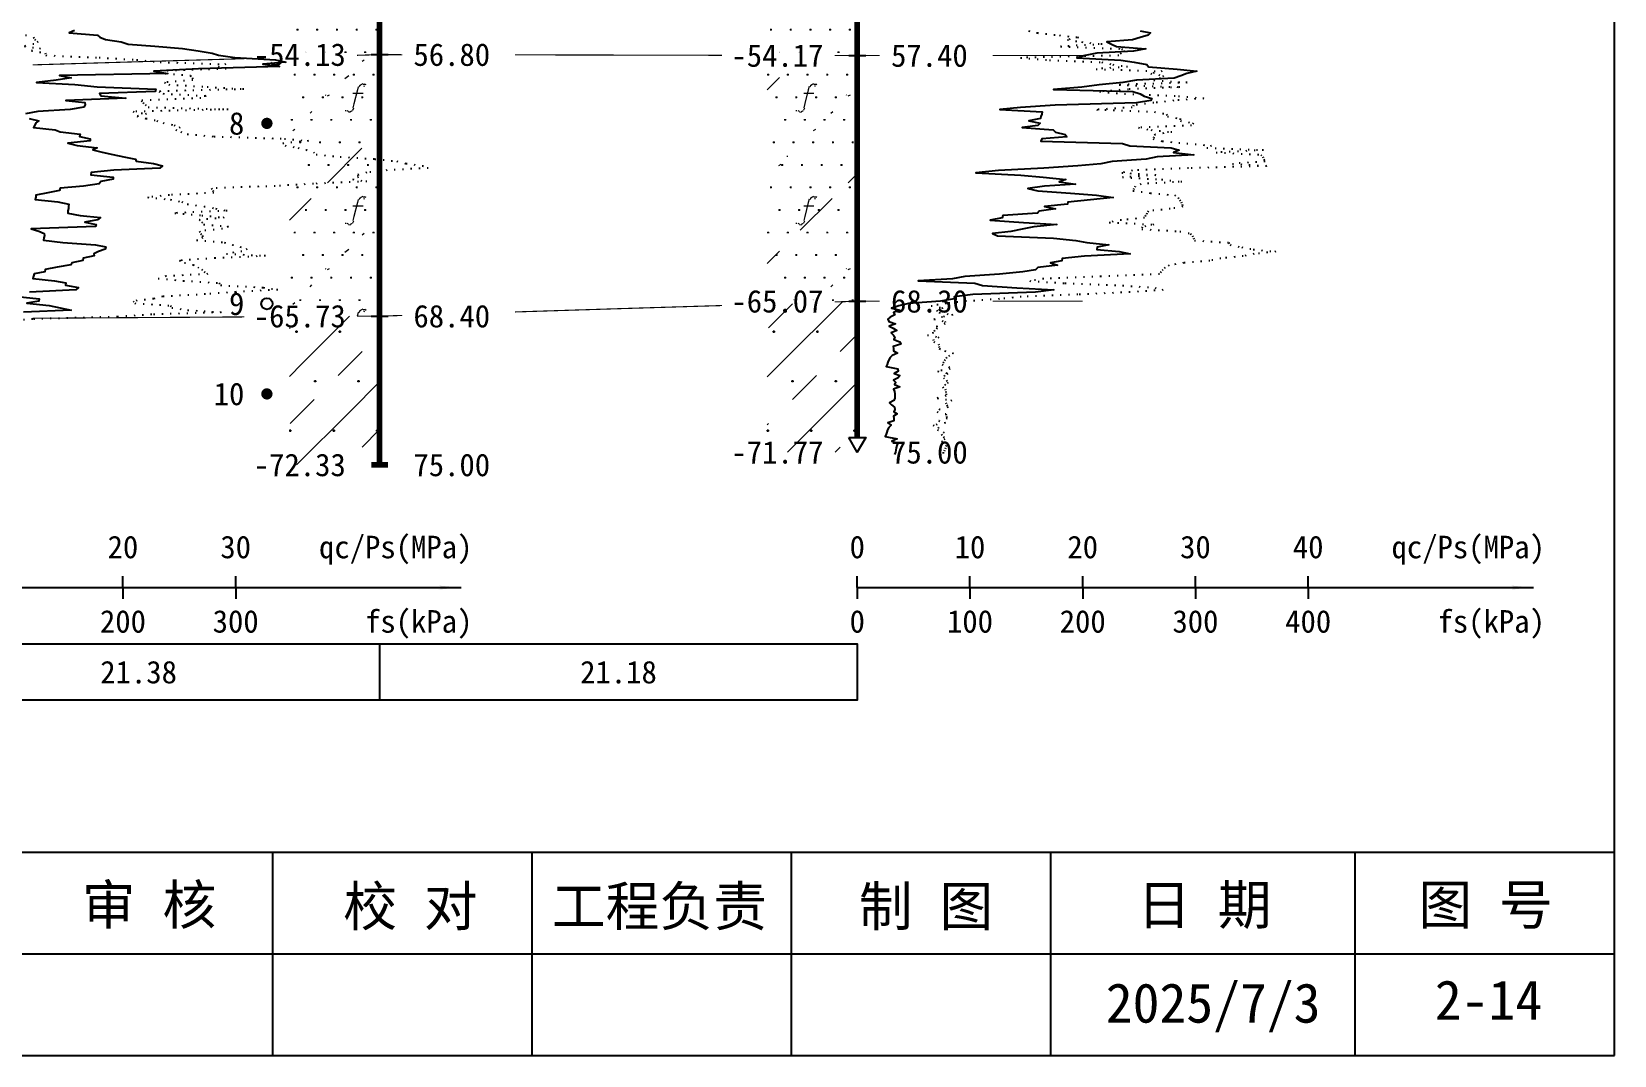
# Model space of a CAD drawing. Extents: x -37 to 3540, y -1485 to 297.
# Drawn here: x 1302.6 to 1443, y -579 to -488.2 of the extents above; entities that cross this region are included whole.
import ezdxf
from ezdxf.enums import TextEntityAlignment as Align

# ---------------------------------------------------------------- set-up
doc = ezdxf.new("R2010")
doc.units = 0
doc.linetypes.add('DOT', pattern=[6.35, 0, -6.35])
doc.layers.get('0').update_dxf_attribs({"linetype": 'CONTINUOUS'})
for name, color, linetype in [('CURVE', 200, 'CONTINUOUS'), ('FRAME', 7, 'CONTINUOUS'), ('HOLE', 41, 'CONTINUOUS'), ('RULER', 7, 'CONTINUOUS'), ('SAMPLE', 1, 'CONTINUOUS'), ('STRATUM', 241, 'CONTINUOUS')]:
    doc.layers.add(name, color=color, linetype=linetype)
doc.layers.add('HATCH', color=7, linetype='CONTINUOUS', lineweight=13)
doc.styles.add('ST', font='')
doc.styles.get('ST').set_extended_font_data('SimSun')
pattern_1 = [(82.875, (850.5993, -595.206), (0.0003693, 10.0001764), [0.08929, -80.53371]), (143.13, (850.7003, -595.2818), (-29.999964, 20.0000536), [0.12627, -49.87373]), (172.875, (850.8775, -595.304), (-70.0002457, 9.9996603), [0.17857, -80.44443]), (206.565, (851.056, -595.2147), (-9.999705, -9.999687), [0.19954, -22.16046]), (243.435, (851.145, -595.0363), (9e-06, -9.999696), [0.19954, -22.16146]), (255.964, (851.2345, -594.679), (-0.0002, -9.999501), [0.36813, -40.86287]), (255.964, (851.5445, -593.439), (-0.0002, -9.999501), [1.27838, -39.95262]), (255.964, (851.613, -593.165), (-0.0002, -9.999501), [0.28235, -40.94865]), (216.87, (851.8032, -592.9108), (-9.999982, -10.000018), [0.12627, -49.87373]), (243.435, (851.702, -592.9865), (9e-06, -9.999696), [0.19954, -22.16146]), (206.565, (851.9817, -592.8215), (-9.999705, -9.999687), [0.19954, -22.16046]), (172.875, (852.1589, -592.8437), (-70.0002457, 9.9996603), [0.17857, -80.44443]), (143.13, (852.26, -592.9194), (-29.999964, 20.0000536), [0.12627, -49.87373]), (82.875, (852.2488, -593.008), (0.0003693, 10.0001764), [0.08929, -80.53371]), (0, (851.104, -593.66), (0, 10), [0.89286, -9.10714]), (0, (851.4589, -594), (1, 2), [0, -1.75]), (0, (851.4339, -593.975), (1, 2), [0, -1.75]), (0, (851.4339, -594), (1, 2), [0, -1.75]), (0, (851.4089, -594), (1, 2), [0, -1.75]), (0, (851.4339, -594.025), (1, 2), [0, -1.75])]
pattern_2 = [(45, (851.434, -594), (-2e-06, 15.39996), [4.3383, -17.44058]), (45, (857.622, -587.777), (-2e-06, 15.39996), [4.38607, -17.39282]), (45, (862.582, -582.819), (-2e-06, 15.39996), [3.98994, -17.78894]), (26.565, (851.434, -586.3), (15.4, 15.4), [0.2123, -34.22315]), (36.8699, (852.974, -584.76), (15.4, 15.4), [0.43504, -76.56496]), (315, (859.134, -578.653), (15.39996, 3e-06), [0.0727, -21.70617]), (26.565, (859.134, -594), (15.4, 15.4), [0.31845, -34.117]), (26.565, (860.674, -592.46), (15.4, 15.4), [0.2316, -34.20383]), (90, (861.444, -591.69), (-15.4, -1e-06), [0.0633, -15.3367]), (26.565, (862.214, -590.92), (15.4, 15.4), [0.2002, -68.6707]), (36.8699, (863.754, -589.38), (15.4, 15.4), [0.24352, -76.75648]), (45, (865.294, -587.84), (-5e-07, 15.39996), [0.24005, -21.53884]), (315, (866.645, -586.195), (15.39996, 3e-06), [0.0727, -21.70617]), (36.8699, (854.514, -583.22), (15.4, 15.4), [0.22493, -76.77507]), (53.1301, (856.054, -581.68), (30.8, 46.2), [0.29564, -76.70436]), (53.1301, (857.594, -580.14), (30.8, 46.2), [0.27774, -76.72226])]
pattern_3 = [(45, (851.434, -594), (-4.24264, 4.24264), [10, 0]), (45, (852.495, -597.182), (-2.12132, 6.36396), [3, -3])]
pattern_4 = [(82.875, (849.5977, -596.6533), (0.000812, 22.000388), [0.19644, -177.17416]), (143.13, (849.82, -596.82), (-65.99992, 44.000118), [0.2778, -109.7222]), (172.875, (850.2098, -596.8687), (-154.00054, 21.999253), [0.39285, -176.97775]), (206.565, (850.602, -596.672), (-21.99935, -21.99931), [0.439, -48.753]), (243.435, (850.799, -596.28), (2e-05, -21.99933), [0.439, -48.7552]), (255.964, (850.995, -595.494), (-0.00044, -21.998903), [0.8099, -89.8983]), (255.964, (851.677, -592.7656), (-0.00044, -21.998903), [2.8124, -87.8958]), (255.964, (851.828, -592.163), (-0.00044, -21.998903), [0.6212, -90.087]), (216.87, (852.2465, -591.6037), (-21.99996, -22.00004), [0.2778, -109.7222]), (243.435, (852.024, -591.77), (2e-05, -21.99933), [0.439, -48.7552]), (206.565, (852.639, -591.407), (-21.99935, -21.99931), [0.439, -48.753]), (172.875, (853.029, -591.456), (-154.00054, 21.999253), [0.39285, -176.97775]), (143.13, (853.251, -591.6228), (-65.99992, 44.000118), [0.2778, -109.7222]), (82.875, (853.2268, -591.8177), (0.000812, 22.000388), [0.19644, -177.17416]), (0, (850.708, -593.252), (0, 22), [1.9643, -20.0357]), (0, (851.489, -594), (2.2, 4.4), [0, -3.85]), (0, (851.434, -593.945), (2.2, 4.4), [0, -3.85]), (0, (851.434, -594), (2.2, 4.4), [0, -3.85]), (0, (851.379, -594), (2.2, 4.4), [0, -3.85]), (0, (851.434, -594.055), (2.2, 4.4), [0, -3.85])]

# ---------------------------------------------------------------- blocks, each defined once
blk = doc.blocks.new('图签_A3长')
for p, q in [((0, 18), (-380, 18)), ((-119, 0), (-119, 18)), ((-96, 0), (-96, 18)), ((-73, 0), (-73, 18)), ((-50, 0), (-50, 18)), ((-23, 0), (-23, 18)), ((0, 0), (0, 18)), ((-320, 9), (0, 9)), ((-380, 0), (0, 0))]:
    blk.add_line(p, q)
at = {"style": 'ST'}
for s, p in [('审 核', (-129.99, 13.36)), ('校 对', (-106.8, 13.23)), ('工程负责', (-84.71, 13.23)), ('制 图', (-61.06, 13.23)), ('日 期', (-36.37, 13.36)), ('图 号', (-11.42, 13.36))]:
    blk.add_text(s, height=3.5, dxfattribs=at).set_placement(p, align=Align.MIDDLE_CENTER)
for tag, p in [('01＿单位名称', (-349.98, 8.36)), ('02＿工程名称', (-271.3, 5.16)), ('04＿工程编号', (-176.51, 4.65)), ('05＿日期', (-35.59, 4.65)), ('06＿图号', (-11.16, 4.91))]:
    blk.add_attdef(tag, text='', height=3.5, dxfattribs=at).set_placement(p, align=Align.MIDDLE_CENTER)
at = {"style": 'ST', "width": 0.85}
blk.add_attdef('03＿图件名称', text='', height=3, dxfattribs=at).set_placement((-205.49, 5.05), align=Align.MIDDLE_CENTER)
blk = doc.blocks.new('Arrow')
for points in [[(-3.984779, 0.348623), (0, 0), (-3.189535, 0)], [(-3.189535, 0), (0, 0), (-3.984779, -0.348623)]]:
    blk.add_solid(points)
blk = doc.blocks.new('SampleSoilUndisturbed')
at = {"const_width": 0.5}
blk.add_lwpolyline([(-0.25, 0, 1), (0.25, 0, 1)], format="xyb", close=True, dxfattribs=at)
blk = doc.blocks.new('SampleSoilDisturbed')
blk.add_circle((0, 0), 0.5)

msp = doc.modelspace()

# ---------------------------------------------------------------- hatches: boundary and pattern name
at = {"layer": 'HATCH'}
h = msp.add_hatch(dxfattribs=at)
h.set_pattern_fill('FS', color=142, style=0)
h.set_pattern_definition(pattern_1)
h.paths.add_polyline_path([(1333.48, -467.82), (1325.48, -467.5), (1325.48, -490.46), (1333.48, -490.22)])
h.paths.add_polyline_path([(1321.41, -491.71), (1330.97, -491.71), (1330.97, -488.78), (1321.41, -488.78)], flags=9)
h.paths.add_polyline_path([(1321.41, -469.31), (1330.97, -469.31), (1330.97, -466.38), (1321.41, -466.38)], flags=9)
h = msp.add_hatch(dxfattribs=at)
h.set_pattern_fill('FS', color=142, style=0)
h.set_pattern_definition(pattern_1)
h.paths.add_polyline_path([(1375.85, -469.1), (1367.85, -468.86), (1367.85, -490.29), (1375.85, -490.3)])
h.paths.add_polyline_path([(1363.78, -491.79), (1373.33, -491.79), (1373.33, -488.87), (1363.78, -488.87)], flags=9)
h.paths.add_polyline_path([(1363.78, -470.59), (1373.34, -470.59), (1373.34, -467.66), (1363.78, -467.66)], flags=9)
h = msp.add_hatch(dxfattribs=at)
h.set_pattern_fill('FS', color=142, style=0)
h.set_pattern_definition(pattern_1)
h.paths.add_polyline_path([(1333.48, -490.22), (1325.48, -490.46), (1325.48, -513.47), (1333.48, -513.42)])
h.paths.add_polyline_path([(1321.41, -514.91), (1330.97, -514.91), (1330.97, -511.98), (1321.41, -511.98)], flags=9)
h.paths.add_polyline_path([(1321.41, -491.71), (1330.97, -491.71), (1330.97, -488.78), (1321.41, -488.78)], flags=9)
h = msp.add_hatch(dxfattribs=at)
h.set_pattern_fill('SZFT', color=142, scale=2.2, style=0)
h.set_pattern_definition(pattern_2)
h.paths.add_polyline_path([(1333.48, -490.22), (1325.48, -490.46), (1325.48, -513.47), (1333.48, -513.42)])
h.paths.add_polyline_path([(1321.41, -514.91), (1330.97, -514.91), (1330.97, -511.98), (1321.41, -511.98)], flags=9)
h.paths.add_polyline_path([(1321.41, -491.71), (1330.97, -491.71), (1330.97, -488.78), (1321.41, -488.78)], flags=9)
h = msp.add_hatch(dxfattribs=at)
h.set_pattern_fill('FS', color=142, style=0)
h.set_pattern_definition(pattern_1)
h.paths.add_polyline_path([(1375.85, -490.3), (1367.85, -490.29), (1367.85, -512.35), (1375.85, -512.1)])
h.paths.add_polyline_path([(1363.78, -513.59), (1373.34, -513.59), (1373.34, -510.66), (1363.78, -510.66)], flags=9)
h.paths.add_polyline_path([(1363.78, -491.79), (1373.33, -491.79), (1373.33, -488.87), (1363.78, -488.87)], flags=9)
h = msp.add_hatch(dxfattribs=at)
h.set_pattern_fill('SZFT', color=142, scale=2.2, style=0)
h.set_pattern_definition(pattern_2)
h.paths.add_polyline_path([(1375.85, -490.3), (1367.85, -490.29), (1367.85, -512.35), (1375.85, -512.1)])
h.paths.add_polyline_path([(1363.78, -513.59), (1373.34, -513.59), (1373.34, -510.66), (1363.78, -510.66)], flags=9)
h.paths.add_polyline_path([(1363.78, -491.79), (1373.33, -491.79), (1373.33, -488.87), (1363.78, -488.87)], flags=9)
h = msp.add_hatch(dxfattribs=at)
h.set_pattern_fill('FZNT', color=32, style=0)
h.set_pattern_definition(pattern_3)
h.paths.add_polyline_path([(1375.85, -512.1), (1367.85, -512.35), (1367.85, -525.5), (1375.85, -525.5), (1375.1, -524.2), (1375.85, -524.2)])
h.paths.add_polyline_path([(1363.78, -526.99), (1373.33, -526.99), (1373.33, -524.07), (1363.78, -524.07)], flags=9)
h.paths.add_polyline_path([(1363.78, -513.59), (1373.34, -513.59), (1373.34, -510.66), (1363.78, -510.66)], flags=9)
h = msp.add_hatch(dxfattribs=at)
h.set_pattern_fill('FS', color=32, scale=2.2, style=0)
h.set_pattern_definition(pattern_4)
h.paths.add_polyline_path([(1375.85, -512.1), (1367.85, -512.35), (1367.85, -525.5), (1375.85, -525.5), (1375.1, -524.2), (1375.85, -524.2)])
h.paths.add_polyline_path([(1363.78, -526.99), (1373.33, -526.99), (1373.33, -524.07), (1363.78, -524.07)], flags=9)
h.paths.add_polyline_path([(1363.78, -513.59), (1373.34, -513.59), (1373.34, -510.66), (1363.78, -510.66)], flags=9)
h = msp.add_hatch(dxfattribs=at)
h.set_pattern_fill('FZNT', color=32, style=0)
h.set_pattern_definition(pattern_3)
h.paths.add_polyline_path([(1333.48, -513.42), (1325.48, -513.47), (1325.48, -526.62), (1333.48, -526.62)])
h.paths.add_polyline_path([(1321.41, -528.11), (1330.97, -528.11), (1330.97, -525.18), (1321.41, -525.18)], flags=9)
h.paths.add_polyline_path([(1321.41, -514.91), (1330.97, -514.91), (1330.97, -511.98), (1321.41, -511.98)], flags=9)
h = msp.add_hatch(dxfattribs=at)
h.set_pattern_fill('FS', color=32, scale=2.2, style=0)
h.set_pattern_definition(pattern_4)
h.paths.add_polyline_path([(1333.48, -513.42), (1325.48, -513.47), (1325.48, -526.62), (1333.48, -526.62)])
h.paths.add_polyline_path([(1321.41, -528.11), (1330.97, -528.11), (1330.97, -525.18), (1321.41, -525.18)], flags=9)
h.paths.add_polyline_path([(1321.41, -514.91), (1330.97, -514.91), (1330.97, -511.98), (1321.41, -511.98)], flags=9)

# ---------------------------------------------------------------- linework, layer by layer
at = {"layer": 'CURVE', "color": 100, "linetype": 'DOT', "ltscale": 0.1}
for points in [[(1302.07, -488.48), (1302.79, -488.68), (1302.87, -488.88), (1303.19, -489.08), (1302.81, -489.28), (1301.96, -489.48), (1303.41, -489.68), (1302.59, -489.88), (1303.81, -490.08), (1303.87, -490.28), (1308.59, -490.48), (1311.92, -490.68), (1314, -490.88), (1319.84, -491.08), (1319.16, -491.28), (1319.87, -491.48), (1313.79, -491.68), (1314.45, -491.88), (1316.7, -492.08), (1316.88, -492.28), (1316.91, -492.48), (1314.41, -492.68), (1314.77, -492.88), (1318.17, -493.08), (1321.42, -493.28), (1313.92, -493.48), (1314.26, -493.68), (1318.1, -493.88), (1317.63, -494.08), (1312.37, -494.28), (1312.49, -494.48), (1312.68, -494.68), (1312.94, -494.88), (1320.03, -495.08), (1311.61, -495.28), (1312.81, -495.48), (1311.97, -495.68), (1312.75, -495.88), (1313.72, -496.08), (1314.28, -496.28), (1315.26, -496.48), (1315.78, -496.68), (1315.39, -496.88), (1315.84, -497.08), (1316.42, -497.28), (1318.78, -497.48), (1325.03, -497.68), (1327.16, -497.88), (1324.88, -498.08), (1325.09, -498.28), (1326.24, -498.48), (1326.97, -498.68), (1327.6, -498.88), (1327.85, -499.08), (1329.98, -499.28), (1333.05, -499.48), (1335, -499.68), (1335.81, -499.88), (1337.28, -500.08), (1337.8, -500.28), (1334.16, -500.48), (1332.34, -500.68), (1331.54, -500.88), (1331.6, -501.08), (1331.08, -501.28), (1332.35, -501.48), (1327.62, -501.68), (1324.22, -501.88), (1318.56, -502.08), (1318.68, -502.28), (1318.78, -502.48), (1314.83, -502.68), (1312.9, -502.88), (1314.91, -503.08), (1315.92, -503.28), (1316.42, -503.48), (1317.92, -503.68), (1318.93, -503.88), (1319.95, -504.08), (1315.3, -504.28), (1317.7, -504.48), (1319.7, -504.68), (1317.48, -504.88), (1317.69, -505.08), (1317.87, -505.28), (1320.06, -505.48), (1319.54, -505.68), (1317.5, -505.88), (1317.63, -506.08), (1317.76, -506.28), (1317.8, -506.48), (1317.24, -506.68), (1319.7, -506.88), (1320.42, -507.08), (1321.09, -507.28), (1321.73, -507.48), (1321.27, -507.68), (1319.89, -507.88), (1323.35, -508.08), (1318.89, -508.28), (1315.71, -508.48), (1316.17, -508.68), (1316.94, -508.88), (1317.34, -509.08), (1317.68, -509.28), (1317.93, -509.48), (1318.24, -509.68), (1314.55, -509.88), (1313.83, -510.08), (1316.06, -510.28), (1319.26, -510.48), (1319.37, -510.68), (1323.16, -510.88), (1324.44, -511.08), (1320.72, -511.28), (1318.03, -511.48), (1314.24, -511.68), (1313.43, -511.88), (1311.62, -512.08), (1311.76, -512.28), (1314.92, -512.48), (1315.05, -512.68), (1316.45, -512.88), (1319.41, -513.08), (1313.26, -513.28), (1310.23, -513.48), (1302.71, -513.68), (1300.64, -513.88)], [(1391.05, -488.1), (1391.83, -488.3), (1393.78, -488.5), (1395.47, -488.7), (1394.49, -488.9), (1395.75, -489.1), (1397.57, -489.3), (1393.89, -489.5), (1399.3, -489.7), (1399.6, -489.9), (1399.25, -490.1), (1399.06, -490.3), (1390.34, -490.5), (1392.9, -490.7), (1397.54, -490.9), (1398.52, -491.1), (1399.82, -491.3), (1397.04, -491.5), (1402.91, -491.7), (1401.88, -491.9), (1403.02, -492.1), (1402.74, -492.3), (1402.16, -492.5), (1405.11, -492.7), (1399.07, -492.9), (1404.47, -493.1), (1399.91, -493.3), (1397.36, -493.5), (1399.55, -493.7), (1404.35, -493.9), (1406.59, -494.1), (1403.93, -494.3), (1402.16, -494.5), (1400.36, -494.7), (1400.25, -494.9), (1397.09, -495.1), (1402.21, -495.3), (1403.29, -495.5), (1403.37, -495.7), (1404.48, -495.9), (1404.51, -496.1), (1405.68, -496.3), (1405.51, -496.5), (1400.8, -496.7), (1401.91, -496.9), (1403.76, -497.1), (1402.28, -497.3), (1402.15, -497.5), (1402.09, -497.7), (1402.91, -497.9), (1405.08, -498.1), (1407.28, -498.3), (1406.85, -498.5), (1411.88, -498.7), (1407.69, -498.9), (1411.64, -499.1), (1411.82, -499.3), (1411.93, -499.5), (1412.02, -499.7), (1409.13, -499.9), (1412.18, -500.1), (1405.23, -500.3), (1400.27, -500.5), (1399.31, -500.7), (1402.34, -500.9), (1399.37, -501.1), (1402.85, -501.3), (1404.64, -501.5), (1401.03, -501.7), (1400.51, -501.9), (1400.39, -502.1), (1400.3, -502.3), (1401.86, -502.5), (1403.99, -502.7), (1404.31, -502.9), (1404.47, -503.1), (1404.59, -503.3), (1404.67, -503.5), (1404.74, -503.7), (1403.62, -503.9), (1401.68, -504.1), (1401.54, -504.3), (1401.45, -504.5), (1401.34, -504.7), (1399.28, -504.9), (1398.21, -505.1), (1402.17, -505.3), (1401.12, -505.5), (1401.09, -505.7), (1404.47, -505.9), (1405.42, -506.1), (1405.58, -506.3), (1405.67, -506.5), (1405.76, -506.7), (1408.81, -506.9), (1408.92, -507.1), (1409.95, -507.3), (1410.98, -507.5), (1412.99, -507.7), (1411.07, -507.9), (1410.09, -508.1), (1408.11, -508.3), (1407.14, -508.5), (1404.83, -508.7), (1403.51, -508.9), (1403.16, -509.1), (1402.95, -509.3), (1402.8, -509.5), (1402.67, -509.7), (1397.48, -509.9), (1392.39, -510.1), (1391.16, -510.3), (1394.27, -510.5), (1399.39, -510.7), (1402.27, -510.9), (1403, -511.1), (1400.05, -511.3), (1395.42, -511.5), (1390.4, -511.7), (1388.47, -511.9), (1385.51, -512.1), (1383.74, -512.3), (1382.4, -512.5), (1383.43, -512.7), (1382.9, -512.9), (1383.1, -513.1), (1384.32, -513.3), (1383.41, -513.5), (1382.65, -513.7), (1383.61, -513.9), (1383.66, -514.1), (1382.9, -514.3), (1382.94, -514.5), (1382.73, -514.7), (1382.6, -514.9), (1382.07, -515.1), (1383.09, -515.3), (1382.57, -515.5), (1382.65, -515.7), (1383.06, -515.9), (1383.09, -516.1), (1383.13, -516.3), (1383.6, -516.5), (1384.37, -516.7), (1384.03, -516.9), (1383.81, -517.1), (1383.65, -517.3), (1383.53, -517.5), (1383.38, -517.7), (1383.98, -517.9), (1384.1, -518.1), (1382.98, -518.3), (1383.88, -518.5), (1383.63, -518.7), (1383.49, -518.9), (1383.77, -519.1), (1383.9, -519.3), (1383.67, -519.5), (1383.44, -519.7), (1383.66, -519.9), (1383.7, -520.1), (1383.73, -520.3), (1383.75, -520.5), (1382.95, -520.7), (1384.24, -520.9), (1383.71, -521.1), (1383.8, -521.3), (1383.9, -521.5), (1383.16, -521.7), (1382.94, -521.9), (1383.7, -522.1), (1383.78, -522.3), (1383.82, -522.5), (1383.09, -522.7), (1383.67, -522.9), (1382.59, -523.1), (1383.09, -523.3), (1382.96, -523.5), (1383.55, -523.7), (1383.31, -523.9), (1383.51, -524.1), (1383.61, -524.3), (1383.32, -524.5), (1383.86, -524.7), (1383.76, -524.9), (1383.67, -525.1), (1383.6, -525.3), (1383.48, -525.5), (1383.48, -525.7)]]:
    msp.add_lwpolyline(points, dxfattribs=at)
at = {"layer": 'CURVE', "color": 30, "linetype": 'Continuous'}
for points in [[(1306.42, -488.08), (1305.95, -488.28), (1308.46, -488.48), (1308.66, -488.68), (1309.17, -488.88), (1310.55, -489.08), (1311.17, -489.28), (1313.55, -489.48), (1316, -489.68), (1317.38, -489.88), (1318.63, -490.08), (1319.18, -490.28), (1320.65, -490.48), (1324.25, -490.68), (1325.17, -490.88), (1323.11, -491.08), (1324.61, -491.28), (1317.41, -491.48), (1313.45, -491.68), (1314.7, -491.88), (1305.08, -492.08), (1306.12, -492.28), (1304.8, -492.48), (1303.04, -492.68), (1306.43, -492.88), (1308.43, -493.08), (1313.62, -493.28), (1313.56, -493.48), (1308.63, -493.68), (1308.75, -493.88), (1310.97, -494.08), (1305.63, -494.28), (1307.33, -494.48), (1307.35, -494.68), (1307.23, -494.88), (1306.04, -495.08), (1303.16, -495.28), (1302.06, -495.48)], [(1400.96, -488.1), (1401.86, -488.3), (1401.66, -488.5), (1400.96, -488.7), (1400.28, -488.9), (1397.99, -489.1), (1398.4, -489.3), (1398.86, -489.5), (1401.45, -489.7), (1400.34, -489.9), (1397.1, -490.1), (1396.08, -490.3), (1395.32, -490.5), (1399.24, -490.7), (1400.42, -490.9), (1401.53, -491.1), (1401.68, -491.3), (1404.23, -491.5), (1405.97, -491.7), (1405.1, -491.9), (1404.55, -492.1), (1403.97, -492.3), (1400.62, -492.5), (1399.42, -492.7), (1397.31, -492.9), (1395.78, -493.1), (1393.26, -493.3), (1400.3, -493.5), (1400.96, -493.7), (1401.31, -493.9), (1401.98, -494.1), (1401.89, -494.3), (1400.61, -494.5), (1393.42, -494.7), (1390.32, -494.9), (1388.5, -495.1), (1392.24, -495.3), (1392.22, -495.5), (1392.14, -495.7), (1392.11, -495.9), (1391.08, -496.1), (1392.08, -496.3), (1391.87, -496.5), (1390.47, -496.7), (1393.23, -496.9), (1393.43, -497.1), (1394.3, -497.3), (1394.44, -497.5), (1392.22, -497.7), (1392.14, -497.9), (1399.37, -498.1), (1400.03, -498.3), (1403.69, -498.5), (1404.42, -498.7), (1403.89, -498.9), (1405.71, -499.1), (1402.44, -499.3), (1401.47, -499.5), (1398.45, -499.7), (1397.45, -499.9), (1395.42, -500.1), (1392.4, -500.3), (1388.39, -500.5), (1386.38, -500.7), (1390.36, -500.9), (1392.35, -501.1), (1394.34, -501.3), (1393.76, -501.5), (1395.22, -501.7), (1392.46, -501.9), (1390.98, -502.1), (1391.86, -502.3), (1394.77, -502.5), (1397.06, -502.7), (1398.54, -502.9), (1396.55, -503.1), (1394.53, -503.3), (1394.5, -503.5), (1392.47, -503.7), (1393.45, -503.9), (1391.99, -504.1), (1391.84, -504.3), (1388.76, -504.5), (1388.7, -504.7), (1387.63, -504.9), (1390.6, -505.1), (1393.54, -505.3), (1391.52, -505.5), (1390.48, -505.7), (1389.46, -505.9), (1387.85, -506.1), (1388.3, -506.3), (1393.27, -506.5), (1395.25, -506.7), (1396.21, -506.9), (1398.18, -507.1), (1397.12, -507.3), (1397.11, -507.5), (1399.08, -507.7), (1400.07, -507.9), (1396.02, -508.1), (1394.02, -508.3), (1394.01, -508.5), (1393, -508.7), (1393.61, -508.9), (1391.86, -509.1), (1391.66, -509.3), (1390.54, -509.5), (1388.47, -509.7), (1385.39, -509.9), (1384.29, -510.1), (1381.24, -510.3), (1386.28, -510.5), (1386.97, -510.7), (1390, -510.9), (1393.29, -511.1), (1391.66, -511.3), (1386.1, -511.5), (1384.44, -511.7), (1384.47, -511.9), (1383.22, -512.1), (1380.41, -512.3), (1379.54, -512.5), (1378.89, -512.7), (1379.62, -512.9), (1379.06, -513.1), (1379.19, -513.3), (1378.77, -513.5), (1378.57, -513.7), (1378.65, -513.9), (1379.24, -514.1), (1378.67, -514.3), (1379.03, -514.5), (1379.36, -514.7), (1378.85, -514.9), (1379.05, -515.1), (1379.18, -515.3), (1379.08, -515.5), (1379.62, -515.7), (1379.72, -515.9), (1379.04, -516.1), (1379.05, -516.3), (1379.06, -516.5), (1379.41, -516.7), (1378.95, -516.9), (1378.77, -517.1), (1378.65, -517.3), (1378.57, -517.5), (1378.49, -517.7), (1378.42, -517.9), (1379.44, -518.1), (1379.47, -518.3), (1379.12, -518.5), (1379.63, -518.7), (1379.48, -518.9), (1379.06, -519.1), (1379.27, -519.3), (1379.16, -519.5), (1379.62, -519.7), (1379.05, -519.9), (1379.15, -520.1), (1379.17, -520.3), (1379.17, -520.5), (1379.17, -520.7), (1379.1, -520.9), (1378.7, -521.1), (1378.88, -521.3), (1379.15, -521.5), (1379.19, -521.7), (1379.1, -521.9), (1379.39, -522.1), (1379.06, -522.3), (1379.09, -522.5), (1379.1, -522.7), (1378.56, -522.9), (1378.86, -523.1), (1378.64, -523.3), (1378.53, -523.5), (1378.46, -523.7), (1378.4, -523.9), (1378.34, -524.1), (1379.38, -524.3), (1378.91, -524.5), (1379.45, -524.7), (1379.37, -524.9), (1379.3, -525.1), (1379.26, -525.3), (1379.23, -525.5), (1379.16, -525.7)], [(1302.38, -495.88), (1303.24, -496.08), (1302.97, -496.28), (1302.88, -496.48), (1302.78, -496.68), (1304.7, -496.88), (1305.13, -497.08), (1306.91, -497.28), (1306.85, -497.48), (1307.8, -497.68), (1307.8, -497.88), (1305.82, -498.08), (1306.66, -498.28), (1308.43, -498.48), (1308.05, -498.68), (1308.88, -498.88), (1309.8, -499.08), (1310.79, -499.28), (1311.82, -499.48), (1311.87, -499.68), (1313.43, -499.88), (1314.22, -500.08), (1313.97, -500.28), (1309.91, -500.48), (1307.88, -500.68), (1307.86, -500.88), (1309.83, -501.08), (1309.83, -501.28), (1308.76, -501.48), (1308.61, -501.68), (1307.22, -501.88), (1305.15, -502.08), (1305.07, -502.28), (1304.05, -502.48), (1302.99, -502.68), (1302.97, -502.88), (1302.91, -503.08), (1304.92, -503.28), (1305.92, -503.48), (1305.89, -503.68), (1305.87, -503.88), (1305.83, -504.08), (1305.82, -504.28), (1306.91, -504.48), (1308.73, -504.68), (1308.44, -504.88), (1307.33, -505.08), (1308.34, -505.28), (1308.29, -505.48), (1302.58, -505.68), (1303.24, -505.88), (1303.71, -506.08), (1303.75, -506.28), (1303.7, -506.48), (1303.65, -506.68), (1305.37, -506.88), (1308.27, -507.08), (1309.18, -507.28), (1309.13, -507.48), (1308.55, -507.68), (1308.13, -507.88), (1308.17, -508.08), (1307.17, -508.28), (1307.16, -508.48), (1306.17, -508.68), (1306.08, -508.88), (1304.88, -509.08), (1303.82, -509.28), (1303.79, -509.48), (1302.85, -509.68), (1302.79, -509.88), (1302.71, -510.08), (1304.65, -510.28), (1305.63, -510.48), (1305.62, -510.68), (1306.78, -510.88), (1306.53, -511.08), (1302.43, -511.28)], [(1301.32, -511.68), (1303.28, -511.88), (1303.26, -512.08), (1302.18, -512.28), (1304.18, -512.48), (1305.13, -512.68), (1306.11, -512.88), (1301.89, -513.08)]]:
    msp.add_lwpolyline(points, dxfattribs=at)
at = {"layer": 'FRAME', "linetype": 'Continuous'}
msp.add_line((1443.01, -579), (1443.01, -312), dxfattribs=at)
at = {"layer": 'HOLE', "linetype": 'Continuous', "const_width": 0.5}
for points in [[(1375.85, -375.5), (1375.85, -524.2)], [(1333.48, -376.62), (1333.48, -526.62)], [(1332.73, -526.62), (1334.23, -526.62)]]:
    msp.add_lwpolyline(points, dxfattribs=at)
at = {"layer": 'HOLE', "linetype": 'Continuous'}
for points in [[(1332.73, -490.22), (1334.23, -490.22)], [(1375.1, -490.3), (1376.6, -490.3)], [(1375.1, -512.1), (1376.6, -512.1)], [(1332.73, -513.42), (1334.23, -513.42)]]:
    msp.add_lwpolyline(points, dxfattribs=at)
msp.add_lwpolyline([(1375.1, -524.2), (1376.6, -524.2), (1375.85, -525.5)], close=True, dxfattribs=at)
at = {"layer": 'RULER', "linetype": 'Continuous'}
for points in [[(1290.71, -537.5), (1340.71, -537.5)], [(1310.71, -537.5), (1310.71, -536.5)], [(1310.71, -537.5), (1310.71, -538.5)], [(1320.71, -537.5), (1320.71, -536.5)], [(1320.71, -537.5), (1320.71, -538.5)], [(1375.85, -537.5), (1375.85, -536.5)], [(1375.85, -537.5), (1435.85, -537.5)], [(1375.85, -537.5), (1375.85, -538.5)], [(1385.85, -537.5), (1385.85, -536.5)], [(1385.85, -537.5), (1385.85, -538.5)], [(1395.85, -537.5), (1395.85, -536.5)], [(1395.85, -537.5), (1395.85, -538.5)], [(1405.85, -537.5), (1405.85, -536.5)], [(1405.85, -537.5), (1405.85, -538.5)], [(1415.85, -537.5), (1415.85, -536.5)], [(1415.85, -537.5), (1415.85, -538.5)], [(1290.71, -542.5), (1333.48, -542.5), (1333.48, -547.5), (1290.71, -547.5)], [(1333.48, -542.5), (1375.85, -542.5), (1375.85, -547.5), (1333.48, -547.5)]]:
    msp.add_lwpolyline(points, dxfattribs=at)
at = {"layer": 'STRATUM', "linetype": 'Continuous', "const_width": 0.1}
for points in [[(1302.71, -491.13), (1312.1, -490.85), (1321.48, -490.58)], [(1331.48, -490.28), (1333.48, -490.22), (1335.48, -490.23)], [(1345.48, -490.24), (1354.67, -490.26), (1363.85, -490.28)], [(1373.85, -490.3), (1375.85, -490.3), (1377.85, -490.3)], [(1387.85, -490.3), (1395.85, -490.3)], [(1345.48, -513.05), (1354.67, -512.76), (1363.85, -512.48)], [(1373.85, -512.16), (1375.85, -512.1), (1377.85, -512.1)], [(1387.85, -512.1), (1395.85, -512.1)], [(1302.71, -513.61), (1312.1, -513.55), (1321.48, -513.49)], [(1331.48, -513.43), (1333.48, -513.42), (1335.48, -513.36)]]:
    msp.add_lwpolyline(points, dxfattribs=at)

# ---------------------------------------------------------------- block references
at = {"layer": 'FRAME'}
ref = msp.add_blockref('图签_A3长', (1443.01, -579), dxfattribs=at)
ref.add_attrib('05＿日期', '2025/7/3', dxfattribs={"layer": '0', "height": 3.5, "style": 'ST'}).set_placement((1407.42, -574.35), align=Align.MIDDLE_CENTER)
ref.add_attrib('06＿图号', '2-14', dxfattribs={"layer": '0', "height": 3.5, "style": 'ST'}).set_placement((1431.85, -574.09), align=Align.MIDDLE_CENTER)
at = {"layer": 'RULER', "xscale": 0.5, "yscale": 0.5, "zscale": 0.5}
for p in [(1340.71, -537.5), (1435.85, -537.5)]:
    msp.add_blockref('Arrow', p, dxfattribs=at)
at = {"layer": 'SAMPLE'}
for name, p in [('SampleSoilUndisturbed', (1323.48, -496.32)), ('SampleSoilDisturbed', (1323.48, -512.32)), ('SampleSoilUndisturbed', (1323.48, -520.32))]:
    msp.add_blockref(name, p, dxfattribs=at)

# ---------------------------------------------------------------- texts
at = {"layer": 'HOLE', "style": 'ST'}
for s, p in [('-54.13', (1330.48, -490.22)), ('-54.17', (1372.85, -490.3)), ('-65.73', (1330.48, -513.42)), ('-65.07', (1372.85, -512.1)), ('-71.77', (1372.85, -525.5)), ('-72.33', (1330.48, -526.62))]:
    msp.add_text(s, height=2, dxfattribs=at).set_placement(p, align=Align.MIDDLE_RIGHT)
for s, p in [('56.80', (1336.48, -490.22)), ('57.40', (1378.85, -490.3)), ('68.40', (1336.48, -513.42)), ('68.30', (1378.85, -512.1)), ('75.00', (1378.85, -525.5)), ('75.00', (1336.48, -526.62))]:
    msp.add_text(s, height=2, dxfattribs=at).set_placement(p, align=Align.MIDDLE_LEFT)
at = {"layer": 'RULER', "style": 'ST'}
for s, p in [('20', (1310.71, -535.5)), ('30', (1320.71, -535.5)), ('0', (1375.85, -535.5)), ('10', (1385.85, -535.5)), ('20', (1395.85, -535.5)), ('30', (1405.85, -535.5)), ('40', (1415.85, -535.5))]:
    msp.add_text(s, height=2, dxfattribs=at).set_placement(p, align=Align.BOTTOM_CENTER)
for p in [(1341.71, -535.5), (1436.85, -535.5)]:
    msp.add_text('qc/Ps(MPa)', height=2, dxfattribs=at).set_placement(p, align=Align.BOTTOM_RIGHT)
for s, p in [('200', (1310.71, -539.5)), ('300', (1320.71, -539.5)), ('0', (1375.85, -539.5)), ('100', (1385.85, -539.5)), ('200', (1395.85, -539.5)), ('300', (1405.85, -539.5)), ('400', (1415.85, -539.5))]:
    msp.add_text(s, height=2, dxfattribs=at).set_placement(p, align=Align.TOP_CENTER)
for p in [(1341.71, -539.5), (1436.85, -539.5)]:
    msp.add_text('fs(kPa)', height=2, dxfattribs=at).set_placement(p, align=Align.TOP_RIGHT)
for s, p in [('21.38', (1312.1, -545)), ('21.18', (1354.67, -545))]:
    msp.add_text(s, height=2, dxfattribs=at).set_placement(p, align=Align.MIDDLE_CENTER)
at = {"layer": 'SAMPLE', "style": 'ST'}
for s, p in [('8', (1321.48, -496.32)), ('9', (1321.48, -512.32)), ('10', (1321.48, -520.32))]:
    msp.add_text(s, height=2, dxfattribs=at).set_placement(p, align=Align.MIDDLE_RIGHT)

doc.saveas('drawing.dxf')
